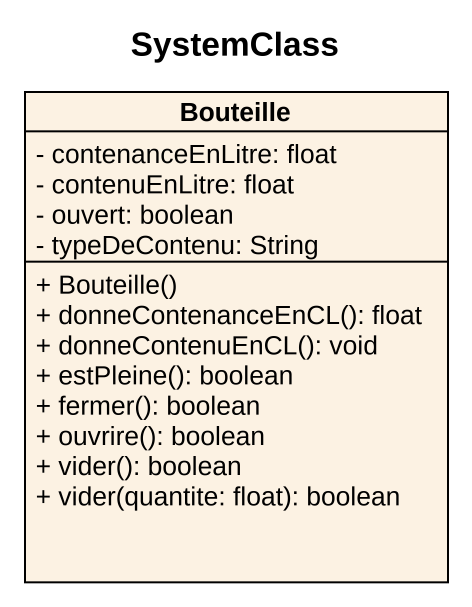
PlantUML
@startuml
title SystemClass
hide circle
hide empty members
skinparam classAttributeIconSize 0
class Bouteille {
  - contenanceEnLitre: float
  - contenuEnLitre: float
  - ouvert: boolean
  - typeDeContenu: String
  + Bouteille()
  + donneContenanceEnCL(): float
  + donneContenuEnCL(): void
  + estPleine(): boolean
  + fermer(): boolean
  + ouvrire(): boolean
  + vider(): boolean
  + vider(quantite: float): boolean
}
@enduml
